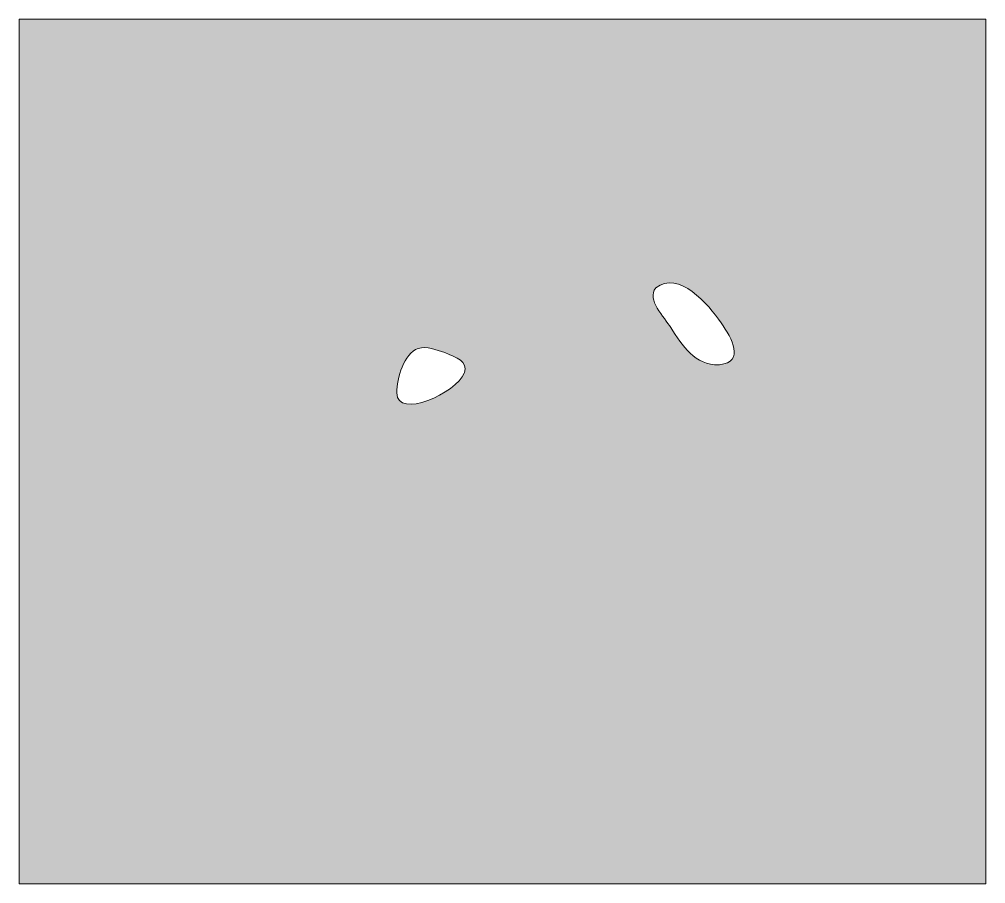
# Model space of a CAD drawing. Header units: millimetres. Extents: x -1 to 74.9, y -66.2 to 1.7.
import ezdxf

# ---------------------------------------------------------------- set-up
doc = ezdxf.new("R2010")
doc.units = ezdxf.units.MM
doc.header["$MEASUREMENT"] = 0
doc.layers.add('L3', color=7, linetype='Continuous', lineweight=0)

# ---------------------------------------------------------------- blocks, each defined once
blk = doc.blocks.new('Block_0')
at = {"layer": 'L3', "transparency": 33554687}
h = blk.add_hatch(color=140, dxfattribs=at)
h.dxf.hatch_style = 2
edge = h.paths.add_edge_path()
edge.add_spline(control_points=[(53.985, -25.458), (53.985, -25.458), (53.925, -25.461), (53.925, -25.461), (52.076, -25.525), (51.057, -23.944), (50.147, -22.537), (49.656, -21.715), (48.21, -20.36), (48.972, -19.425), (50.764, -18.018), (53.096, -20.674), (54.108, -22.177), (54.98, -23.366), (55.96, -25.239), (53.985, -25.458)], knot_values=[0, 0, 0, 0, 1, 1, 1, 2, 2, 2, 3, 3, 3, 4, 4, 4, 5, 5, 5, 5], degree=3, periodic=0)
edge = h.paths.add_edge_path()
edge.add_spline(control_points=[(33.94, -26.072), (33.94, -26.072), (33.919, -26.125), (33.919, -26.125), (33.323, -27.652), (28.666, -29.8), (28.641, -27.666), (28.609, -26.502), (29.209, -24.579), (30.306, -24.17), (31.001, -23.99), (31.735, -24.276), (32.398, -24.505), (33.323, -24.879), (34.233, -25.186), (33.94, -26.072)], knot_values=[0, 0, 0, 0, 1, 1, 1, 2, 2, 2, 3, 3, 3, 4, 4, 4, 5, 5, 5, 5], degree=3, periodic=0)
edge = h.paths.add_edge_path()
edge.add_spline(control_points=[(-1.006, 1.678), (-1.006, 1.678), (-1.006, -66.221), (-1.006, -66.221), (-1.006, -66.221), (74.88, -66.221), (74.88, -66.221), (74.88, -66.221), (74.88, 1.678), (74.88, 1.678), (74.88, 1.678), (-1.006, 1.678), (-1.006, 1.678)], knot_values=[0, 0, 0, 0, 1, 1, 1, 2, 2, 2, 3, 3, 3, 4, 4, 4, 4], degree=3, periodic=0)
at = {"layer": 'L3', "color": 7, "lineweight": 5}
for points, knots in [([(-1.006, 1.678), (-1.006, 1.678), (-1.006, -66.221), (-1.006, -66.221), (-1.006, -66.221), (74.88, -66.221), (74.88, -66.221), (74.88, -66.221), (74.88, 1.678), (74.88, 1.678), (74.88, 1.678), (-1.006, 1.678), (-1.006, 1.678)], [0, 0, 0, 0, 1, 1, 1, 2, 2, 2, 3, 3, 3, 4, 4, 4, 4]), ([(53.985, -25.458), (53.985, -25.458), (53.925, -25.461), (53.925, -25.461), (52.076, -25.525), (51.057, -23.944), (50.147, -22.537), (49.656, -21.715), (48.21, -20.36), (48.972, -19.425), (50.764, -18.018), (53.096, -20.674), (54.108, -22.177), (54.98, -23.366), (55.96, -25.239), (53.985, -25.458)], [0, 0, 0, 0, 1, 1, 1, 2, 2, 2, 3, 3, 3, 4, 4, 4, 5, 5, 5, 5]), ([(33.94, -26.072), (33.94, -26.072), (33.919, -26.125), (33.919, -26.125), (33.323, -27.652), (28.666, -29.8), (28.641, -27.666), (28.609, -26.502), (29.209, -24.579), (30.306, -24.17), (31.001, -23.99), (31.735, -24.276), (32.398, -24.505), (33.323, -24.879), (34.233, -25.186), (33.94, -26.072)], [0, 0, 0, 0, 1, 1, 1, 2, 2, 2, 3, 3, 3, 4, 4, 4, 5, 5, 5, 5])]:
    blk.add_open_spline(points, degree=3, knots=knots, dxfattribs=at)

msp = doc.modelspace()

# ---------------------------------------------------------------- block references
at = {"layer": 'L3'}
msp.add_blockref('Block_0', (0, 0), dxfattribs=at)

doc.saveas('drawing.dxf')
